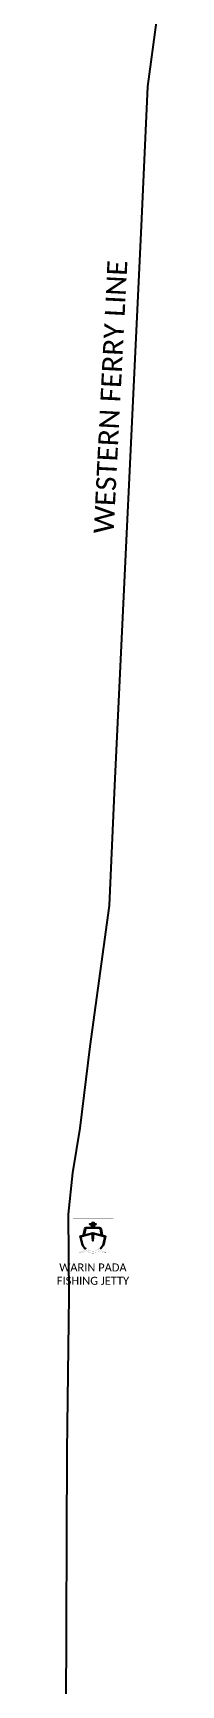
# Model space of a CAD drawing. Header units: metres. Extents: x 244146 to 284333, y 2072781 to 2118024.
# Drawn here: x 270653 to 270901, y 2109760 to 2113892 of the extents above; entities that cross this region are included whole.
import ezdxf

# ---------------------------------------------------------------- set-up
doc = ezdxf.new("R2010")
doc.units = ezdxf.units.M
doc.linetypes.add('HIDDEN', pattern=[0.375, 0.25, -0.125])
for name, color, linetype in [('FERRY', 14, 'Continuous'), ('FERRY ROUTE', 5, 'Continuous'), ('FERRY ROUTE TEXT', 7, 'Continuous'), ('JETTY TEXT', 7, 'Continuous')]:
    doc.layers.add(name, color=color, linetype=linetype)
doc.styles.get("Standard").update_dxf_attribs({"font": 'calibri.ttf'})
doc.linetypes.add('FENCELINE2', pattern='A,6.35,-2.54,[132,ltypeshp.shx,S=2.54,R=0,X=-2.54,Y=0],-2.54,25.4', length=36.83)

# ---------------------------------------------------------------- blocks, each defined once
blk = doc.blocks.new('TUYJYHJ')
h = blk.add_hatch(color=256)
h.dxf.hatch_style = 1
h.paths.add_polyline_path([(-17427, 33760, 0.3927863), (-17566, 33889), (-18045, 33889), (-18075, 34080), (-17901, 34205), (-17918, 34237), (-18098, 34237), (-18112, 34354), (-18272, 34355), (-18285, 34236), (-18465, 34234), (-18482, 34202), (-18306, 34078), (-18333, 33889), (-18821, 33889, 0.3808527), (-18952, 33762), (-19066, 33168), (-19383, 33085), (-19217, 32340, 0.1416171), (-18869, 31851, 0.0136089), (-18837, 31886, -0.1415696), (-19171, 32353), (-19326, 33051), (-18254, 33330), (-18191, 32633), (-18127, 33330), (-17055, 33051), (-17210, 32353, -0.1421711), (-17546, 31885, 0.0134174), (-17514, 31849, 0.1421217), (-17165, 32340), (-16999, 33085), (-17315, 33168)])
h.paths.add_polyline_path([(-17377, 33184), (-18191, 33396), (-19003, 33184), (-18894, 33755, -0.3875835), (-18819, 33831), (-17566, 33831, -0.4030462), (-17485, 33753)], flags=16)
h.paths.add_polyline_path([(-17522, 33276), (-18153, 33444, 0.1099752), (-18246, 33444), (-18863, 33280, -0.3953326), (-18920, 33345), (-18859, 33724, -0.2949015), (-18804, 33783), (-17594, 33782, -0.3365152), (-17524, 33736), (-17447, 33341, -0.3840616)], flags=0)
h.paths.add_polyline_path([(-18093, 33889), (-18286, 33889), (-18255, 34100), (-18379, 34188), (-18243, 34190), (-18230, 34308), (-18154, 34307), (-18140, 34190), (-18003, 34190), (-18126, 34101)], flags=16)
at = {"const_width": 10}
blk.add_lwpolyline([(-20070, 34743), (-16263, 34743), (-16263, 31059), (-20070, 31059)], close=True, dxfattribs=at)
at = {"flags": 128}
for points in [[(-18869, 31851, -0.1416171), (-19217, 32340), (-19383, 33085), (-19066, 33168), (-18952, 33762, -0.3808527), (-18821, 33889), (-18333, 33889), (-18306, 34078), (-18482, 34202), (-18465, 34234), (-18285, 34236), (-18272, 34355), (-18112, 34354), (-18112, 34354), (-18098, 34237), (-17918, 34237), (-17901, 34205), (-18075, 34080), (-18045, 33889), (-17565, 33889), (-17565, 33889, -0.3919775), (-17427, 33760), (-17315, 33168), (-16999, 33085), (-17165, 32340, -0.1421217), (-17514, 31849)], [(-18837, 31886, -0.1415696), (-19171, 32353), (-19326, 33051), (-18254, 33330)], [(-17377, 33184), (-17485, 33753, 0.4019781), (-17565, 33831), (-18819, 33831, 0.3875835), (-18894, 33755), (-19003, 33184)], [(-18127, 33330), (-17055, 33051), (-17210, 32353, -0.1421711), (-17546, 31885)]]:
    blk.add_lwpolyline(points, format="xyb", dxfattribs=at)
for points in [[(-18286, 33889), (-18255, 34100), (-18379, 34188), (-18243, 34190), (-18230, 34308), (-18154, 34307), (-18140, 34190), (-18003, 34190), (-18126, 34101), (-18093, 33889)], [(-19003, 33184), (-18191, 33396), (-17377, 33184)], [(-18093, 33889), (-18286, 33889)], [(-18127, 33330), (-18191, 32633), (-18254, 33330)]]:
    blk.add_lwpolyline(points, dxfattribs=at)
at = {"const_width": 10, "flags": 128}
blk.add_lwpolyline([(-17594, 33782, -0.3365152), (-17524, 33736), (-17447, 33341, -0.3840616), (-17522, 33276), (-18153, 33444, 0.1099752), (-18246, 33444), (-18863, 33280, -0.3953326), (-18920, 33345), (-18859, 33724, -0.2949015), (-18804, 33783)], format="xyb", close=True, dxfattribs=at)
at = {"const_width": 10}
blk.add_lwpolyline([(-19531, 31574, 0.2463985), (-18801, 31932, 0.4206168), (-17584, 31932, 0.244555), (-16847, 31572, -0.2283367), (-17585, 31739, -0.420789), (-18798, 31742, -0.2663096)], format="xyb", close=True, dxfattribs=at)

msp = doc.modelspace()

# ---------------------------------------------------------------- linework, layer by layer
at = {"layer": 'FERRY ROUTE', "linetype": 'FENCELINE2', "ltscale": 10}
msp.add_lwpolyline([(270901, 2113925.1), (270879.2, 2113758), (270863.5, 2113427.5), (270795.6, 2112010), (270782.3, 2111709.4), (270733.8, 2111356.7), (270708.7, 2111152.5), (270690.8, 2111040.5), (270679.9, 2110937.6), (270681.6, 2110732.5), (270676.5, 2110344.3), (270673.7, 2109692.8)], dxfattribs=at)

# ---------------------------------------------------------------- block references
at = {"layer": 'FERRY', "xscale": 0.0266638455042826, "yscale": 0.0266638455042826, "zscale": 0.0266638455042826}
msp.add_blockref('TUYJYHJ', (271226.8, 2110000.3), dxfattribs=at)

# ---------------------------------------------------------------- texts
at = {"layer": 'FERRY ROUTE TEXT', "linetype": 'HIDDEN', "ltscale": 3, "insert": (270743.6, 2112641.1), "char_height": 50, "attachment_point": 1, "rotation": 87.0763}
msp.add_mtext_dynamic_manual_height_columns('WESTERN FERRY LINE', width=1410.943, gutter_width=1, heights=[0], dxfattribs=at)
at = {"layer": 'JETTY TEXT', "insert": (270637.5, 2110814.1), "char_height": 20, "width": 208.686, "attachment_point": 1}
msp.add_mtext('\\pxqc;WARIN PADA FISHING JETTY', dxfattribs=at)

doc.saveas('drawing.dxf')
